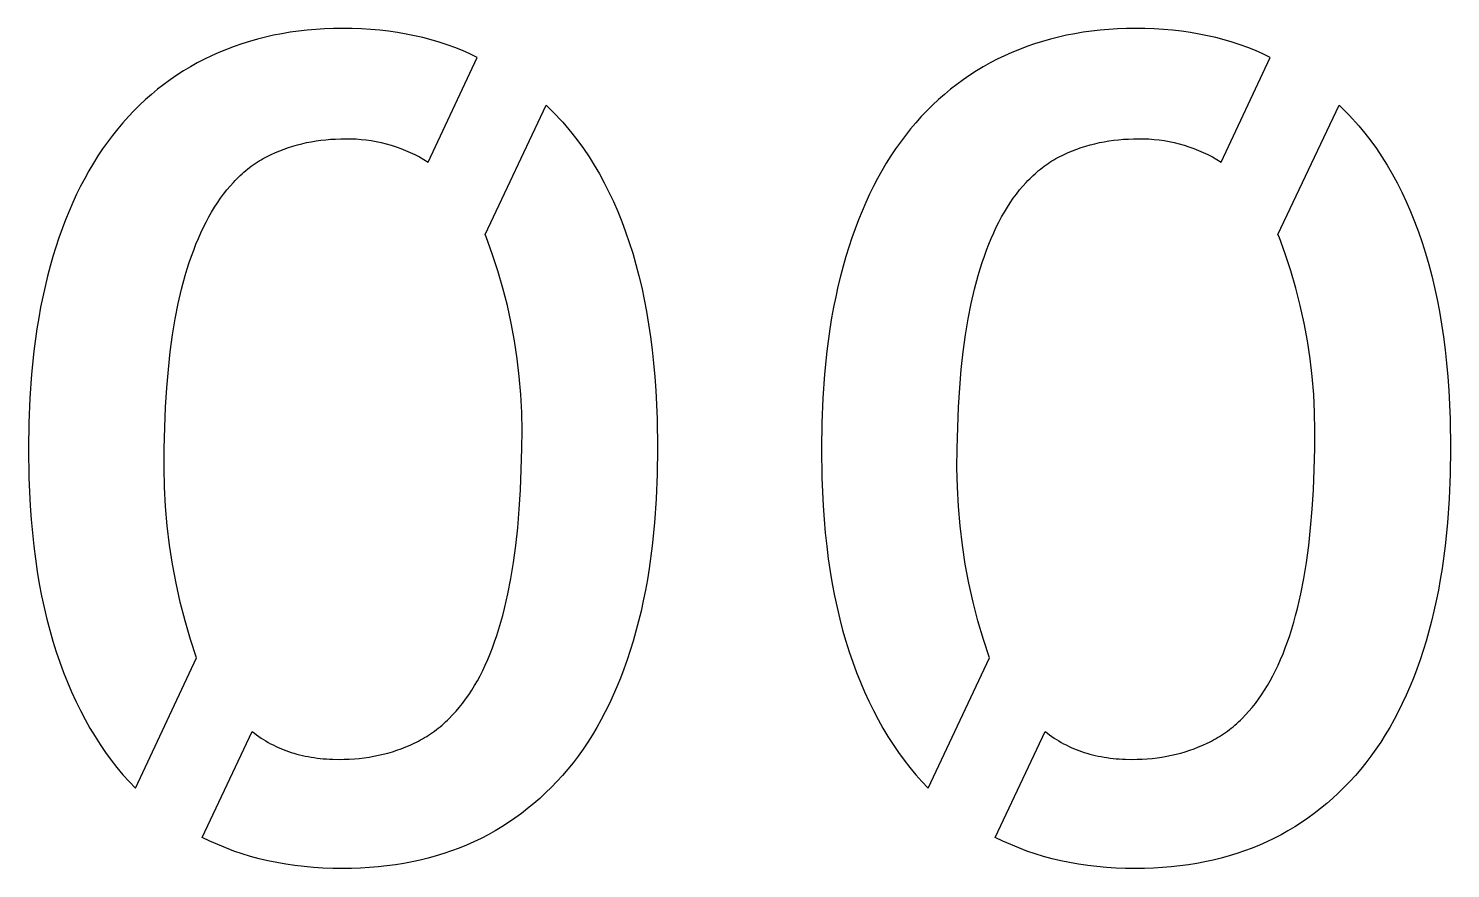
# Model space of a CAD drawing. Header units: millimetres. Extents: x 9.6 to 80, y 10 to 75.
# Drawn here: x 18.43 to 27, y 9.97 to 15.03 of the extents above; entities that cross this region are included whole.
import ezdxf

# ---------------------------------------------------------------- set-up
doc = ezdxf.new("R2010")
doc.units = ezdxf.units.MM
doc.header["$MEASUREMENT"] = 0
doc.layers.add('Layer 05', color=6, linetype='Continuous', true_color=0xff00ff)

msp = doc.modelspace()

# ---------------------------------------------------------------- linework, layer by layer
at = {"layer": 'Layer 05'}
for p, q in [((20.0068, 15.0037), (19.9565, 14.9954)), ((20.0577, 15.0108), (20.0068, 15.0037)), ((20.1093, 15.0166), (20.0577, 15.0108)), ((20.1615, 15.0211), (20.1093, 15.0166)), ((20.2144, 15.0243), (20.1615, 15.0211)), ((20.2679, 15.0262), (20.2144, 15.0243)), ((20.3221, 15.0268), (20.2679, 15.0262)), ((20.3796, 15.0262), (20.3221, 15.0268)), ((20.4361, 15.0241), (20.3796, 15.0262)), ((20.4918, 15.0207), (20.4361, 15.0241)), ((20.5466, 15.0159), (20.4918, 15.0207)), ((20.6004, 15.0098), (20.5466, 15.0159)), ((20.6534, 15.0023), (20.6004, 15.0098)), ((20.7055, 14.9934), (20.6534, 15.0023)), ((24.7853, 15.0037), (24.735, 14.9954)), ((24.8362, 15.0108), (24.7853, 15.0037)), ((24.8878, 15.0166), (24.8362, 15.0108)), ((24.94, 15.0211), (24.8878, 15.0166)), ((24.9929, 15.0243), (24.94, 15.0211)), ((25.0465, 15.0262), (24.9929, 15.0243)), ((25.1007, 15.0268), (25.0465, 15.0262)), ((25.1581, 15.0262), (25.1007, 15.0268)), ((25.2147, 15.0241), (25.1581, 15.0262)), ((25.2703, 15.0207), (25.2147, 15.0241)), ((25.3251, 15.0159), (25.2703, 15.0207)), ((25.379, 15.0098), (25.3251, 15.0159)), ((25.4319, 15.0023), (25.379, 15.0098)), ((25.484, 14.9934), (25.4319, 15.0023)), ((19.6686, 14.9183), (19.623, 14.901)), ((19.715, 14.9344), (19.6686, 14.9183)), ((19.762, 14.9491), (19.715, 14.9344)), ((19.8096, 14.9626), (19.762, 14.9491)), ((19.8579, 14.9748), (19.8096, 14.9626)), ((19.9069, 14.9857), (19.8579, 14.9748)), ((19.9565, 14.9954), (19.9069, 14.9857)), ((20.7567, 14.9832), (20.7055, 14.9934)), ((20.807, 14.9716), (20.7567, 14.9832)), ((20.8564, 14.9587), (20.807, 14.9716)), ((20.905, 14.9444), (20.8564, 14.9587)), ((20.9526, 14.9287), (20.905, 14.9444)), ((20.9993, 14.9117), (20.9526, 14.9287)), ((24.4472, 14.9183), (24.4015, 14.901)), ((24.4935, 14.9344), (24.4472, 14.9183)), ((24.5405, 14.9491), (24.4935, 14.9344)), ((24.5881, 14.9626), (24.5405, 14.9491)), ((24.6364, 14.9748), (24.5881, 14.9626)), ((24.6854, 14.9857), (24.6364, 14.9748)), ((24.735, 14.9954), (24.6854, 14.9857)), ((25.5352, 14.9832), (25.484, 14.9934)), ((25.5855, 14.9716), (25.5352, 14.9832)), ((25.635, 14.9587), (25.5855, 14.9716)), ((25.6835, 14.9444), (25.635, 14.9587)), ((25.7311, 14.9287), (25.6835, 14.9444)), ((25.7779, 14.9117), (25.7311, 14.9287)), ((19.4899, 14.8413), (19.4471, 14.8189)), ((19.5336, 14.8624), (19.4899, 14.8413)), ((19.5779, 14.8823), (19.5336, 14.8624)), ((19.623, 14.901), (19.5779, 14.8823)), ((20.8389, 14.2215), (21.1342, 14.8523)), ((21.0452, 14.8932), (20.9993, 14.9117)), ((21.0902, 14.8735), (21.0452, 14.8932)), ((21.1342, 14.8523), (21.0902, 14.8735)), ((24.2685, 14.8413), (24.2257, 14.8189)), ((24.3121, 14.8624), (24.2685, 14.8413)), ((24.3565, 14.8823), (24.3121, 14.8624)), ((24.4015, 14.901), (24.3565, 14.8823)), ((25.6174, 14.2215), (25.9128, 14.8523)), ((25.8237, 14.8932), (25.7779, 14.9117)), ((25.8687, 14.8735), (25.8237, 14.8932)), ((25.9128, 14.8523), (25.8687, 14.8735)), ((19.3238, 14.7449), (19.2844, 14.7179)), ((19.3641, 14.7708), (19.3238, 14.7449)), ((19.4052, 14.7954), (19.3641, 14.7708)), ((19.4471, 14.8189), (19.4052, 14.7954)), ((24.1023, 14.7449), (24.0629, 14.7179)), ((24.1426, 14.7708), (24.1023, 14.7449)), ((24.1837, 14.7954), (24.1426, 14.7708)), ((24.2257, 14.8189), (24.1837, 14.7954)), ((19.2081, 14.6602), (19.1711, 14.6297)), ((19.2458, 14.6896), (19.2081, 14.6602)), ((19.2844, 14.7179), (19.2458, 14.6896)), ((23.9866, 14.6602), (23.9497, 14.6297)), ((24.0243, 14.6896), (23.9866, 14.6602)), ((24.0629, 14.7179), (24.0243, 14.6896)), ((19.1351, 14.5979), (19.0998, 14.565)), ((19.1711, 14.6297), (19.1351, 14.5979)), ((23.9136, 14.5979), (23.8784, 14.565)), ((23.9497, 14.6297), (23.9136, 14.5979)), ((19.0319, 14.4955), (18.9992, 14.4591)), ((19.0654, 14.5308), (19.0319, 14.4955)), ((19.0998, 14.565), (19.0654, 14.5308)), ((21.1812, 13.7852), (21.5503, 14.5638)), ((21.5503, 14.5638), (21.5707, 14.5443)), ((21.5707, 14.5443), (21.5908, 14.5244)), ((21.5908, 14.5244), (21.6106, 14.504)), ((21.6106, 14.504), (21.6301, 14.4833)), ((23.8104, 14.4955), (23.7777, 14.4591)), ((23.844, 14.5308), (23.8104, 14.4955)), ((23.8784, 14.565), (23.844, 14.5308)), ((25.9597, 13.7852), (26.3289, 14.5638)), ((26.3289, 14.5638), (26.3493, 14.5443)), ((26.3493, 14.5443), (26.3694, 14.5244)), ((26.3694, 14.5244), (26.3891, 14.504)), ((26.3891, 14.504), (26.4086, 14.4833)), ((18.9673, 14.4214), (18.9362, 14.3826)), ((18.9992, 14.4591), (18.9673, 14.4214)), ((21.6301, 14.4833), (21.6493, 14.4622)), ((21.6493, 14.4622), (21.6681, 14.4407)), ((21.6681, 14.4407), (21.7049, 14.3964)), ((23.7458, 14.4214), (23.7148, 14.3826)), ((23.7777, 14.4591), (23.7458, 14.4214)), ((26.4086, 14.4833), (26.4278, 14.4622)), ((26.4278, 14.4622), (26.4466, 14.4407)), ((26.4466, 14.4407), (26.4834, 14.3964)), ((18.9061, 14.3425), (18.8768, 14.3012)), ((18.9362, 14.3826), (18.9061, 14.3425)), ((19.9962, 14.3096), (20.023, 14.318)), ((20.023, 14.318), (20.0502, 14.3257)), ((20.0502, 14.3257), (20.0778, 14.3327)), ((20.0778, 14.3327), (20.1057, 14.3389)), ((20.1057, 14.3389), (20.134, 14.3444)), ((20.134, 14.3444), (20.1626, 14.3492)), ((20.1626, 14.3492), (20.1917, 14.3532)), ((20.1917, 14.3532), (20.2211, 14.3565)), ((20.2211, 14.3565), (20.2508, 14.3591)), ((20.2508, 14.3591), (20.2809, 14.3609)), ((20.2809, 14.3609), (20.3114, 14.362)), ((20.3114, 14.362), (20.3423, 14.3624)), ((20.3423, 14.3624), (20.3731, 14.3623)), ((20.3731, 14.3623), (20.4038, 14.3611)), ((20.4038, 14.3611), (20.4346, 14.3589)), ((20.4346, 14.3589), (20.4652, 14.3556)), ((20.4652, 14.3556), (20.4957, 14.3513)), ((20.4957, 14.3513), (20.526, 14.3459)), ((20.526, 14.3459), (20.5561, 14.3396)), ((20.5561, 14.3396), (20.586, 14.3322)), ((20.586, 14.3322), (20.6156, 14.3238)), ((20.6156, 14.3238), (20.645, 14.3143)), ((20.645, 14.3143), (20.6739, 14.3039)), ((21.7049, 14.3964), (21.7405, 14.3505)), ((21.7405, 14.3505), (21.7748, 14.303)), ((23.6846, 14.3425), (23.6553, 14.3012)), ((23.7148, 14.3826), (23.6846, 14.3425)), ((24.7747, 14.3096), (24.8016, 14.318)), ((24.8016, 14.318), (24.8288, 14.3257)), ((24.8288, 14.3257), (24.8563, 14.3327)), ((24.8563, 14.3327), (24.8842, 14.3389)), ((24.8842, 14.3389), (24.9125, 14.3444)), ((24.9125, 14.3444), (24.9412, 14.3492)), ((24.9412, 14.3492), (24.9702, 14.3532)), ((24.9702, 14.3532), (24.9996, 14.3565)), ((24.9996, 14.3565), (25.0293, 14.3591)), ((25.0293, 14.3591), (25.0595, 14.3609)), ((25.0595, 14.3609), (25.0899, 14.362)), ((25.0899, 14.362), (25.1208, 14.3624)), ((25.1208, 14.3624), (25.1516, 14.3623)), ((25.1516, 14.3623), (25.1824, 14.3611)), ((25.1824, 14.3611), (25.2131, 14.3589)), ((25.2131, 14.3589), (25.2437, 14.3556)), ((25.2437, 14.3556), (25.2742, 14.3513)), ((25.2742, 14.3513), (25.3045, 14.3459)), ((25.3045, 14.3459), (25.3346, 14.3396)), ((25.3346, 14.3396), (25.3645, 14.3322)), ((25.3645, 14.3322), (25.3942, 14.3238)), ((25.3942, 14.3238), (25.4235, 14.3143)), ((25.4235, 14.3143), (25.4525, 14.3039)), ((26.4834, 14.3964), (26.519, 14.3505)), ((26.519, 14.3505), (26.5533, 14.303)), ((18.8484, 14.2587), (18.8209, 14.215)), ((18.8768, 14.3012), (18.8484, 14.2587)), ((19.8074, 14.2211), (19.8192, 14.2286)), ((19.8192, 14.2286), (19.8312, 14.2359)), ((19.8312, 14.2359), (19.8432, 14.2429)), ((19.8432, 14.2429), (19.8554, 14.2497)), ((19.8554, 14.2497), (19.8677, 14.2562)), ((19.8677, 14.2562), (19.8801, 14.2625)), ((19.8801, 14.2625), (19.8926, 14.2685)), ((19.8926, 14.2685), (19.918, 14.2798)), ((19.918, 14.2798), (19.9437, 14.2905)), ((19.9437, 14.2905), (19.9698, 14.3004)), ((19.9698, 14.3004), (19.9962, 14.3096)), ((20.6739, 14.3039), (20.7026, 14.2926)), ((20.7026, 14.2926), (20.7308, 14.2802)), ((20.7308, 14.2802), (20.7585, 14.2669)), ((20.7585, 14.2669), (20.7858, 14.2527)), ((20.7858, 14.2527), (20.8127, 14.2375)), ((20.8127, 14.2375), (20.8389, 14.2215)), ((21.7748, 14.303), (21.8079, 14.2538)), ((21.8079, 14.2538), (21.8398, 14.203)), ((23.6269, 14.2587), (23.5994, 14.215)), ((23.6553, 14.3012), (23.6269, 14.2587)), ((24.5859, 14.2211), (24.5978, 14.2286)), ((24.5978, 14.2286), (24.6097, 14.2359)), ((24.6097, 14.2359), (24.6217, 14.2429)), ((24.6217, 14.2429), (24.6339, 14.2497)), ((24.6339, 14.2497), (24.6462, 14.2562)), ((24.6462, 14.2562), (24.6586, 14.2625)), ((24.6586, 14.2625), (24.6711, 14.2685)), ((24.6711, 14.2685), (24.6965, 14.2798)), ((24.6965, 14.2798), (24.7222, 14.2905)), ((24.7222, 14.2905), (24.7483, 14.3004)), ((24.7483, 14.3004), (24.7747, 14.3096)), ((25.4525, 14.3039), (25.4811, 14.2926)), ((25.4811, 14.2926), (25.5093, 14.2802)), ((25.5093, 14.2802), (25.5371, 14.2669)), ((25.5371, 14.2669), (25.5644, 14.2527)), ((25.5644, 14.2527), (25.5912, 14.2375)), ((25.5912, 14.2375), (25.6174, 14.2215)), ((26.5533, 14.303), (26.5864, 14.2538)), ((26.5864, 14.2538), (26.6183, 14.203)), ((18.7943, 14.17), (18.7686, 14.1238)), ((18.8209, 14.215), (18.7943, 14.17)), ((19.6957, 14.1317), (19.7064, 14.1418)), ((19.7064, 14.1418), (19.7171, 14.1516)), ((19.7171, 14.1516), (19.728, 14.1612)), ((19.728, 14.1612), (19.739, 14.1705)), ((19.739, 14.1705), (19.7501, 14.1796)), ((19.7501, 14.1796), (19.7613, 14.1884)), ((19.7613, 14.1884), (19.7727, 14.197)), ((19.7727, 14.197), (19.7841, 14.2053)), ((19.7841, 14.2053), (19.7957, 14.2133)), ((19.7957, 14.2133), (19.8074, 14.2211)), ((21.8398, 14.203), (21.8704, 14.1506)), ((21.8704, 14.1506), (21.8998, 14.0966)), ((23.5728, 14.17), (23.5471, 14.1238)), ((23.5994, 14.215), (23.5728, 14.17)), ((24.4743, 14.1317), (24.4849, 14.1418)), ((24.4849, 14.1418), (24.4957, 14.1516)), ((24.4957, 14.1516), (24.5065, 14.1612)), ((24.5065, 14.1612), (24.5175, 14.1705)), ((24.5175, 14.1705), (24.5286, 14.1796)), ((24.5286, 14.1796), (24.5399, 14.1884)), ((24.5399, 14.1884), (24.5512, 14.197)), ((24.5512, 14.197), (24.5627, 14.2053)), ((24.5627, 14.2053), (24.5742, 14.2133)), ((24.5742, 14.2133), (24.5859, 14.2211)), ((26.6183, 14.203), (26.6489, 14.1506)), ((26.6489, 14.1506), (26.6783, 14.0966)), ((18.7437, 14.0764), (18.7198, 14.0277)), ((18.7686, 14.1238), (18.7437, 14.0764)), ((19.6246, 14.0539), (19.6443, 14.0774)), ((19.6443, 14.0774), (19.6645, 14.0999)), ((19.6645, 14.0999), (19.6748, 14.1107)), ((19.6748, 14.1107), (19.6852, 14.1213)), ((19.6852, 14.1213), (19.6957, 14.1317)), ((21.8998, 14.0966), (21.928, 14.0409)), ((23.5223, 14.0764), (23.4983, 14.0277)), ((23.5471, 14.1238), (23.5223, 14.0764)), ((24.4031, 14.0539), (24.4228, 14.0774)), ((24.4228, 14.0774), (24.4431, 14.0999)), ((24.4431, 14.0999), (24.4533, 14.1107)), ((24.4533, 14.1107), (24.4637, 14.1213)), ((24.4637, 14.1213), (24.4743, 14.1317)), ((26.6783, 14.0966), (26.7065, 14.0409)), ((18.6968, 13.9778), (18.6746, 13.9266)), ((18.7198, 14.0277), (18.6968, 13.9778)), ((19.5503, 13.9497), (19.5682, 13.9773)), ((19.5682, 13.9773), (19.5865, 14.0038)), ((19.5865, 14.0038), (19.6053, 14.0294)), ((19.6053, 14.0294), (19.6246, 14.0539)), ((21.928, 14.0409), (21.9549, 13.9836)), ((21.9549, 13.9836), (21.9806, 13.9247)), ((23.4753, 13.9778), (23.4531, 13.9266)), ((23.4983, 14.0277), (23.4753, 13.9778)), ((24.3289, 13.9497), (24.3467, 13.9773)), ((24.3467, 13.9773), (24.365, 14.0038)), ((24.365, 14.0038), (24.3838, 14.0294)), ((24.3838, 14.0294), (24.4031, 14.0539)), ((26.7065, 14.0409), (26.7334, 13.9836)), ((26.7334, 13.9836), (26.7591, 13.9247)), ((18.6746, 13.9266), (18.6533, 13.8743)), ((19.4997, 13.8608), (19.5161, 13.8914)), ((19.5161, 13.8914), (19.533, 13.921)), ((19.533, 13.921), (19.5503, 13.9497)), ((21.9806, 13.9247), (22.0051, 13.8642)), ((23.4531, 13.9266), (23.4319, 13.8743)), ((24.2782, 13.8608), (24.2946, 13.8914)), ((24.2946, 13.8914), (24.3115, 13.921)), ((24.3115, 13.921), (24.3289, 13.9497)), ((26.7591, 13.9247), (26.7836, 13.8642)), ((18.633, 13.8207), (18.6135, 13.7658)), ((18.6533, 13.8743), (18.633, 13.8207)), ((19.4685, 13.7964), (19.4839, 13.8291)), ((19.4839, 13.8291), (19.4997, 13.8608)), ((22.0051, 13.8642), (22.0283, 13.802)), ((22.0283, 13.802), (22.0503, 13.7383)), ((23.4115, 13.8207), (23.392, 13.7658)), ((23.4319, 13.8743), (23.4115, 13.8207)), ((24.247, 13.7964), (24.2624, 13.8291)), ((24.2624, 13.8291), (24.2782, 13.8608)), ((26.7836, 13.8642), (26.8069, 13.802)), ((26.8069, 13.802), (26.8289, 13.7383)), ((18.6135, 13.7658), (18.5949, 13.7098)), ((19.4253, 13.6921), (19.4392, 13.7279)), ((19.4392, 13.7279), (19.4536, 13.7626)), ((19.4536, 13.7626), (19.4685, 13.7964)), ((21.1879, 13.7718), (21.1812, 13.7852)), ((21.225, 13.6699), (21.1879, 13.7718)), ((22.0503, 13.7383), (22.0711, 13.6728)), ((23.392, 13.7658), (23.3734, 13.7098)), ((24.2039, 13.6921), (24.2177, 13.7279)), ((24.2177, 13.7279), (24.2321, 13.7626)), ((24.2321, 13.7626), (24.247, 13.7964)), ((25.9664, 13.7718), (25.9597, 13.7852)), ((26.0035, 13.6699), (25.9664, 13.7718)), ((26.8289, 13.7383), (26.8496, 13.6728)), ((18.5772, 13.6525), (18.5604, 13.594)), ((18.5949, 13.7098), (18.5772, 13.6525)), ((19.3991, 13.6175), (19.412, 13.6553)), ((19.412, 13.6553), (19.4253, 13.6921)), ((21.2586, 13.5668), (21.225, 13.6699)), ((22.0711, 13.6728), (22.0904, 13.6058)), ((23.3557, 13.6525), (23.3389, 13.594)), ((23.3734, 13.7098), (23.3557, 13.6525)), ((24.1776, 13.6175), (24.1905, 13.6553)), ((24.1905, 13.6553), (24.2039, 13.6921)), ((26.0372, 13.5668), (26.0035, 13.6699)), ((26.8496, 13.6728), (26.869, 13.6058)), ((18.5604, 13.594), (18.5446, 13.5342)), ((19.3748, 13.5388), (19.3867, 13.5787)), ((19.3867, 13.5787), (19.3991, 13.6175)), ((21.2889, 13.4626), (21.2586, 13.5668)), ((22.0904, 13.6058), (22.1085, 13.5371)), ((23.3389, 13.594), (23.3231, 13.5342)), ((24.1533, 13.5388), (24.1652, 13.5787)), ((24.1652, 13.5787), (24.1776, 13.6175)), ((26.0674, 13.4626), (26.0372, 13.5668)), ((26.869, 13.6058), (26.887, 13.5371)), ((18.5297, 13.4733), (18.5159, 13.4112)), ((18.5446, 13.5342), (18.5297, 13.4733)), ((19.3322, 13.3691), (19.3525, 13.456)), ((19.3525, 13.456), (19.3748, 13.5388)), ((21.3157, 13.3575), (21.2889, 13.4626)), ((22.1085, 13.5371), (22.1252, 13.4669)), ((22.1252, 13.4669), (22.1406, 13.395)), ((23.3083, 13.4733), (23.2944, 13.4112)), ((23.3231, 13.5342), (23.3083, 13.4733)), ((24.1107, 13.3691), (24.131, 13.456)), ((24.131, 13.456), (24.1533, 13.5388)), ((26.0942, 13.3575), (26.0674, 13.4626)), ((26.887, 13.5371), (26.9037, 13.4669)), ((26.9037, 13.4669), (26.9191, 13.395)), ((18.5159, 13.4112), (18.5031, 13.3479)), ((22.1406, 13.395), (22.1546, 13.3214)), ((23.2944, 13.4112), (23.2817, 13.3479)), ((26.9191, 13.395), (26.9331, 13.3214)), ((18.5031, 13.3479), (18.4914, 13.2835)), ((19.314, 13.2777), (19.3322, 13.3691)), ((21.339, 13.2516), (21.3157, 13.3575)), ((22.1546, 13.3214), (22.1673, 13.2463)), ((23.2817, 13.3479), (23.2699, 13.2835)), ((24.0925, 13.2777), (24.1107, 13.3691)), ((26.1175, 13.2516), (26.0942, 13.3575)), ((26.9331, 13.3214), (26.9459, 13.2463)), ((18.4807, 13.2179), (18.4622, 13.0831)), ((18.4914, 13.2835), (18.4807, 13.2179)), ((19.298, 13.1812), (19.314, 13.2777)), ((21.3587, 13.1449), (21.339, 13.2516)), ((22.1673, 13.2463), (22.1787, 13.1695)), ((23.2592, 13.2179), (23.2408, 13.0831)), ((23.2699, 13.2835), (23.2592, 13.2179)), ((24.0766, 13.1812), (24.0925, 13.2777)), ((26.1373, 13.1449), (26.1175, 13.2516)), ((26.9459, 13.2463), (26.9572, 13.1695)), ((19.2842, 13.0797), (19.298, 13.1812)), ((21.375, 13.0377), (21.3587, 13.1449)), ((22.1787, 13.1695), (22.1887, 13.0911)), ((24.0628, 13.0797), (24.0766, 13.1812)), ((26.1535, 13.0377), (26.1373, 13.1449)), ((26.9572, 13.1695), (26.9672, 13.0911)), ((18.4622, 13.0831), (18.4479, 12.9435)), ((19.2727, 12.9732), (19.2842, 13.0797)), ((21.3877, 12.9299), (21.375, 13.0377)), ((22.1887, 13.0911), (22.1974, 13.011)), ((23.2408, 13.0831), (23.2265, 12.9435)), ((24.0512, 12.9732), (24.0628, 13.0797)), ((26.1662, 12.9299), (26.1535, 13.0377)), ((26.9672, 13.0911), (26.9759, 13.011)), ((18.4479, 12.9435), (18.4377, 12.7993)), ((19.2633, 12.8616), (19.2727, 12.9732)), ((22.1974, 13.011), (22.2048, 12.9293)), ((23.2265, 12.9435), (23.2162, 12.7993)), ((24.0418, 12.8616), (24.0512, 12.9732)), ((26.9759, 13.011), (26.9833, 12.9293)), ((19.2561, 12.745), (19.2633, 12.8616)), ((21.3968, 12.8219), (21.3877, 12.9299)), ((22.2048, 12.9293), (22.2108, 12.8461)), ((24.0346, 12.745), (24.0418, 12.8616)), ((26.1753, 12.8219), (26.1662, 12.9299)), ((26.9833, 12.9293), (26.9893, 12.8461)), ((18.4377, 12.7993), (18.4316, 12.6503)), ((21.4023, 12.7135), (21.3968, 12.8219)), ((22.2108, 12.8461), (22.2188, 12.6746)), ((23.2162, 12.7993), (23.2101, 12.6503)), ((26.1809, 12.7135), (26.1753, 12.8219)), ((26.9893, 12.8461), (26.9973, 12.6746)), ((19.2511, 12.6233), (19.2561, 12.745)), ((21.4043, 12.6051), (21.4023, 12.7135)), ((24.0296, 12.6233), (24.0346, 12.745)), ((26.1828, 12.6051), (26.1809, 12.7135)), ((18.4316, 12.6503), (18.4295, 12.4966)), ((19.2483, 12.4966), (19.2511, 12.6233)), ((21.4027, 12.4966), (21.4043, 12.6051)), ((22.2188, 12.6746), (22.2215, 12.4966)), ((23.2101, 12.6503), (23.2081, 12.4966)), ((24.0268, 12.4966), (24.0296, 12.6233)), ((26.1812, 12.4966), (26.1828, 12.6051)), ((26.9973, 12.6746), (27, 12.4966)), ((18.4295, 12.4966), (18.4322, 12.3204)), ((19.2468, 12.38), (19.2483, 12.4966)), ((21.3999, 12.3699), (21.4027, 12.4966)), ((22.2215, 12.4966), (22.2194, 12.3429)), ((23.2081, 12.4966), (23.2107, 12.3204)), ((24.0253, 12.38), (24.0268, 12.4966)), ((26.1784, 12.3699), (26.1812, 12.4966)), ((27, 12.4966), (26.998, 12.3429)), ((19.2491, 12.2633), (19.2468, 12.38)), ((21.3949, 12.2481), (21.3999, 12.3699)), ((22.2194, 12.3429), (22.2133, 12.1938)), ((24.0277, 12.2633), (24.0253, 12.38)), ((26.1734, 12.2481), (26.1784, 12.3699)), ((26.998, 12.3429), (26.9918, 12.1938)), ((18.4322, 12.3204), (18.44, 12.1508)), ((19.2554, 12.1467), (19.2491, 12.2633)), ((23.2107, 12.3204), (23.2185, 12.1508)), ((24.0339, 12.1467), (24.0277, 12.2633)), ((21.3877, 12.1312), (21.3949, 12.2481)), ((22.2133, 12.1938), (22.2031, 12.0493)), ((26.1663, 12.1312), (26.1734, 12.2481)), ((26.9918, 12.1938), (26.9816, 12.0493)), ((18.44, 12.1508), (18.4459, 12.0685)), ((19.2655, 12.0305), (19.2554, 12.1467)), ((21.3784, 12.0193), (21.3877, 12.1312)), ((23.2185, 12.1508), (23.2244, 12.0685)), ((24.044, 12.0305), (24.0339, 12.1467)), ((26.1569, 12.0193), (26.1663, 12.1312)), ((18.4459, 12.0685), (18.4531, 11.9878)), ((19.2794, 11.9146), (19.2655, 12.0305)), ((21.3668, 11.9123), (21.3784, 12.0193)), ((22.2031, 12.0493), (22.1888, 11.9094)), ((23.2244, 12.0685), (23.2316, 11.9878)), ((24.0579, 11.9146), (24.044, 12.0305)), ((26.1453, 11.9123), (26.1569, 12.0193)), ((26.9816, 12.0493), (26.9673, 11.9094)), ((18.4531, 11.9878), (18.4616, 11.9088)), ((19.2972, 11.7993), (19.2794, 11.9146)), ((23.2316, 11.9878), (23.2402, 11.9088)), ((24.0757, 11.7993), (24.0579, 11.9146)), ((18.4616, 11.9088), (18.4715, 11.8314)), ((18.4715, 11.8314), (18.4826, 11.7556)), ((21.353, 11.8102), (21.3668, 11.9123)), ((22.1888, 11.9094), (22.1704, 11.7741)), ((23.2402, 11.9088), (23.25, 11.8314)), ((23.25, 11.8314), (23.2611, 11.7556)), ((26.1315, 11.8102), (26.1453, 11.9123)), ((26.9673, 11.9094), (26.9489, 11.7741)), ((18.4826, 11.7556), (18.4951, 11.6816)), ((19.3188, 11.6846), (19.2972, 11.7993)), ((21.337, 11.713), (21.353, 11.8102)), ((22.1704, 11.7741), (22.1596, 11.7082)), ((23.2611, 11.7556), (23.2736, 11.6816)), ((24.0973, 11.6846), (24.0757, 11.7993)), ((26.1155, 11.713), (26.1315, 11.8102)), ((26.9489, 11.7741), (26.9381, 11.7082)), ((18.4951, 11.6816), (18.5088, 11.6092)), ((19.3442, 11.5707), (19.3188, 11.6846)), ((21.3188, 11.6208), (21.337, 11.713)), ((22.1596, 11.7082), (22.1479, 11.6435)), ((23.2736, 11.6816), (23.2874, 11.6092)), ((24.1227, 11.5707), (24.0973, 11.6846)), ((26.0973, 11.6208), (26.1155, 11.713)), ((26.9381, 11.7082), (26.9264, 11.6435)), ((18.5088, 11.6092), (18.5239, 11.5384)), ((19.3734, 11.4577), (19.3442, 11.5707)), ((21.2985, 11.5332), (21.3188, 11.6208)), ((22.1351, 11.5799), (22.1213, 11.5174)), ((22.1479, 11.6435), (22.1351, 11.5799)), ((23.2874, 11.6092), (23.3024, 11.5384)), ((24.1519, 11.4577), (24.1227, 11.5707)), ((26.077, 11.5332), (26.0973, 11.6208)), ((26.9136, 11.5799), (26.8998, 11.5174)), ((26.9264, 11.6435), (26.9136, 11.5799)), ((18.5239, 11.5384), (18.5403, 11.4693)), ((21.2762, 11.4499), (21.2876, 11.491)), ((21.2876, 11.491), (21.2985, 11.5332)), ((22.1213, 11.5174), (22.1065, 11.4561)), ((23.3024, 11.5384), (23.3188, 11.4693)), ((26.0547, 11.4499), (26.0661, 11.491)), ((26.0661, 11.491), (26.077, 11.5332)), ((26.8998, 11.5174), (26.885, 11.4561)), ((18.5403, 11.4693), (18.558, 11.4018)), ((18.558, 11.4018), (18.577, 11.336)), ((19.4063, 11.3457), (19.3734, 11.4577)), ((21.2519, 11.3709), (21.2643, 11.4098)), ((21.2643, 11.4098), (21.2762, 11.4499)), ((22.1065, 11.4561), (22.0906, 11.396)), ((23.3188, 11.4693), (23.3365, 11.4018)), ((23.3365, 11.4018), (23.3555, 11.336)), ((24.1849, 11.3457), (24.1519, 11.4577)), ((26.0305, 11.3709), (26.0429, 11.4098)), ((26.0429, 11.4098), (26.0547, 11.4499)), ((26.885, 11.4561), (26.8691, 11.396)), ((18.577, 11.336), (18.5973, 11.2718)), ((19.443, 11.2349), (19.4063, 11.3457)), ((21.2257, 11.2961), (21.2391, 11.333)), ((21.2391, 11.333), (21.2519, 11.3709)), ((22.0738, 11.337), (22.0561, 11.2794)), ((22.0906, 11.396), (22.0738, 11.337)), ((23.3555, 11.336), (23.3758, 11.2718)), ((24.2215, 11.2349), (24.1849, 11.3457)), ((26.0042, 11.2961), (26.0176, 11.333)), ((26.0176, 11.333), (26.0305, 11.3709)), ((26.8523, 11.337), (26.8346, 11.2794)), ((26.8691, 11.396), (26.8523, 11.337)), ((18.5973, 11.2718), (18.6188, 11.2092)), ((19.0738, 10.4497), (19.443, 11.2349)), ((21.1974, 11.2257), (21.2118, 11.2604)), ((21.2118, 11.2604), (21.2257, 11.2961)), ((22.0561, 11.2794), (22.0374, 11.2229)), ((23.3758, 11.2718), (23.3974, 11.2092)), ((23.8523, 10.4497), (24.2215, 11.2349)), ((25.9759, 11.2257), (25.9903, 11.2604)), ((25.9903, 11.2604), (26.0042, 11.2961)), ((26.8346, 11.2794), (26.8159, 11.2229)), ((18.6188, 11.2092), (18.6415, 11.1481)), ((18.6415, 11.1481), (18.6652, 11.0885)), ((21.1513, 11.1282), (21.1672, 11.1596)), ((21.1672, 11.1596), (21.1825, 11.1921)), ((21.1825, 11.1921), (21.1974, 11.2257)), ((22.0178, 11.1678), (21.9973, 11.1139)), ((22.0374, 11.2229), (22.0178, 11.1678)), ((23.3974, 11.2092), (23.42, 11.1481)), ((23.42, 11.1481), (23.4437, 11.0885)), ((25.9298, 11.1282), (25.9457, 11.1596)), ((25.9457, 11.1596), (25.9611, 11.1921)), ((25.9611, 11.1921), (25.9759, 11.2257)), ((26.7964, 11.1678), (26.7759, 11.1139)), ((26.8159, 11.2229), (26.7964, 11.1678)), ((18.6652, 11.0885), (18.69, 11.0304)), ((21.1007, 11.0403), (21.118, 11.0685)), ((21.118, 11.0685), (21.1349, 11.0978)), ((21.1349, 11.0978), (21.1513, 11.1282)), ((21.9759, 11.0612), (21.9536, 11.0099)), ((21.9973, 11.1139), (21.9759, 11.0612)), ((23.4437, 11.0885), (23.4685, 11.0304)), ((25.8792, 11.0403), (25.8966, 11.0685)), ((25.8966, 11.0685), (25.9134, 11.0978)), ((25.9134, 11.0978), (25.9298, 11.1282)), ((26.7545, 11.0612), (26.7321, 11.0099)), ((26.7759, 11.1139), (26.7545, 11.0612)), ((18.69, 11.0304), (18.7159, 10.9738)), ((18.7159, 10.9738), (18.743, 10.9187)), ((21.0456, 10.9616), (21.0644, 10.9868)), ((21.0644, 10.9868), (21.0828, 11.0131)), ((21.0828, 11.0131), (21.1007, 11.0403)), ((21.9536, 11.0099), (21.9304, 10.9597)), ((23.4685, 11.0304), (23.4945, 10.9738)), ((23.4945, 10.9738), (23.5215, 10.9187)), ((25.8241, 10.9616), (25.843, 10.9868)), ((25.843, 10.9868), (25.8613, 11.0131)), ((25.8613, 11.0131), (25.8792, 11.0403)), ((26.7321, 11.0099), (26.7089, 10.9597)), ((18.743, 10.9187), (18.7711, 10.8651)), ((20.9651, 10.8702), (20.986, 10.8916)), ((20.986, 10.8916), (21.0064, 10.914)), ((21.0064, 10.914), (21.0262, 10.9373)), ((21.0262, 10.9373), (21.0456, 10.9616)), ((21.9062, 10.9109), (21.8811, 10.8633)), ((21.9304, 10.9597), (21.9062, 10.9109)), ((23.5215, 10.9187), (23.5496, 10.8651)), ((25.7437, 10.8702), (25.7645, 10.8916)), ((25.7645, 10.8916), (25.7849, 10.914)), ((25.7849, 10.914), (25.8047, 10.9373)), ((25.8047, 10.9373), (25.8241, 10.9616)), ((26.6847, 10.9109), (26.6597, 10.8633)), ((26.7089, 10.9597), (26.6847, 10.9109)), ((18.7711, 10.8651), (18.8003, 10.8129)), ((18.8003, 10.8129), (18.8307, 10.7623)), ((20.8767, 10.7944), (20.8882, 10.8031)), ((20.8882, 10.8031), (20.8996, 10.8119)), ((20.8996, 10.8119), (20.9108, 10.821)), ((20.9108, 10.821), (20.9219, 10.8304)), ((20.9219, 10.8304), (20.9329, 10.84)), ((20.9329, 10.84), (20.9438, 10.8498)), ((20.9438, 10.8498), (20.9545, 10.8599)), ((20.9545, 10.8599), (20.9651, 10.8702)), ((21.8551, 10.8169), (21.8282, 10.7718)), ((21.8811, 10.8633), (21.8551, 10.8169)), ((23.5496, 10.8651), (23.5789, 10.8129)), ((23.5789, 10.8129), (23.6092, 10.7623)), ((25.6553, 10.7944), (25.6668, 10.8031)), ((25.6668, 10.8031), (25.6781, 10.8119)), ((25.6781, 10.8119), (25.6894, 10.821)), ((25.6894, 10.821), (25.7005, 10.8304)), ((25.7005, 10.8304), (25.7115, 10.84)), ((25.7115, 10.84), (25.7223, 10.8498)), ((25.7223, 10.8498), (25.7331, 10.8599)), ((25.7331, 10.8599), (25.7437, 10.8702)), ((26.6337, 10.8169), (26.6068, 10.7718)), ((26.6597, 10.8633), (26.6337, 10.8169)), ((18.8307, 10.7623), (18.8621, 10.7131)), ((18.8621, 10.7131), (18.8946, 10.6655)), ((19.4765, 10.1544), (19.7785, 10.7919)), ((19.7785, 10.7919), (19.7916, 10.7816)), ((19.7916, 10.7816), (19.8049, 10.7716)), ((19.8049, 10.7716), (19.8185, 10.762)), ((19.8185, 10.762), (19.8322, 10.7526)), ((19.8322, 10.7526), (19.8462, 10.7436)), ((19.8462, 10.7436), (19.8603, 10.7349)), ((19.8603, 10.7349), (19.8747, 10.7266)), ((19.8747, 10.7266), (19.8893, 10.7185)), ((19.8893, 10.7185), (19.904, 10.7108)), ((20.7293, 10.7097), (20.755, 10.7215)), ((20.755, 10.7215), (20.7678, 10.7277)), ((20.7678, 10.7277), (20.7804, 10.7341)), ((20.7804, 10.7341), (20.7929, 10.7408)), ((20.7929, 10.7408), (20.8052, 10.7477)), ((20.8052, 10.7477), (20.8174, 10.7549)), ((20.8174, 10.7549), (20.8296, 10.7623)), ((20.8296, 10.7623), (20.8415, 10.77)), ((20.8415, 10.77), (20.8534, 10.7779)), ((20.8534, 10.7779), (20.8651, 10.786)), ((20.8651, 10.786), (20.8767, 10.7944)), ((21.8004, 10.728), (21.7717, 10.6854)), ((21.8282, 10.7718), (21.8004, 10.728)), ((23.6092, 10.7623), (23.6406, 10.7131)), ((23.6406, 10.7131), (23.6732, 10.6655)), ((24.255, 10.1544), (24.557, 10.7919)), ((24.557, 10.7919), (24.5702, 10.7816)), ((24.5702, 10.7816), (24.5835, 10.7716)), ((24.5835, 10.7716), (24.597, 10.762)), ((24.597, 10.762), (24.6107, 10.7526)), ((24.6107, 10.7526), (24.6247, 10.7436)), ((24.6247, 10.7436), (24.6388, 10.7349)), ((24.6388, 10.7349), (24.6532, 10.7266)), ((24.6532, 10.7266), (24.6678, 10.7185)), ((24.6678, 10.7185), (24.6826, 10.7108)), ((25.5078, 10.7097), (25.5336, 10.7215)), ((25.5336, 10.7215), (25.5463, 10.7277)), ((25.5463, 10.7277), (25.5589, 10.7341)), ((25.5589, 10.7341), (25.5714, 10.7408)), ((25.5714, 10.7408), (25.5837, 10.7477)), ((25.5837, 10.7477), (25.596, 10.7549)), ((25.596, 10.7549), (25.6081, 10.7623)), ((25.6081, 10.7623), (25.6201, 10.77)), ((25.6201, 10.77), (25.6319, 10.7779)), ((25.6319, 10.7779), (25.6437, 10.786)), ((25.6437, 10.786), (25.6553, 10.7944)), ((26.5789, 10.728), (26.5502, 10.6854)), ((26.6068, 10.7718), (26.5789, 10.728)), ((18.8946, 10.6655), (18.9283, 10.6193)), ((19.904, 10.7108), (19.919, 10.7035)), ((19.919, 10.7035), (19.9342, 10.6964)), ((19.9342, 10.6964), (19.9497, 10.6897)), ((19.9497, 10.6897), (19.9653, 10.6833)), ((19.9653, 10.6833), (19.9811, 10.6772)), ((19.9811, 10.6772), (19.9972, 10.6715)), ((19.9972, 10.6715), (20.0134, 10.6661)), ((20.0134, 10.6661), (20.0299, 10.661)), ((20.0299, 10.661), (20.0466, 10.6563)), ((20.0466, 10.6563), (20.0634, 10.6519)), ((20.0634, 10.6519), (20.0805, 10.6478)), ((20.0805, 10.6478), (20.0978, 10.644)), ((20.0978, 10.644), (20.1154, 10.6405)), ((20.1154, 10.6405), (20.1331, 10.6374)), ((20.1331, 10.6374), (20.151, 10.6346)), ((20.151, 10.6346), (20.1691, 10.6322)), ((20.1691, 10.6322), (20.1875, 10.6301)), ((20.1875, 10.6301), (20.2061, 10.6283)), ((20.2061, 10.6283), (20.2248, 10.6268)), ((20.3634, 10.6257), (20.3936, 10.6276)), ((20.3936, 10.6276), (20.4234, 10.6302)), ((20.4234, 10.6302), (20.453, 10.6337)), ((20.453, 10.6337), (20.4821, 10.6378)), ((20.4821, 10.6378), (20.5109, 10.6428)), ((20.5109, 10.6428), (20.5394, 10.6485)), ((20.5394, 10.6485), (20.5676, 10.655)), ((20.5676, 10.655), (20.5954, 10.6622)), ((20.5954, 10.6622), (20.6228, 10.6702)), ((20.6228, 10.6702), (20.65, 10.6789)), ((20.65, 10.6789), (20.6767, 10.6884)), ((20.6767, 10.6884), (20.7032, 10.6987)), ((20.7032, 10.6987), (20.7293, 10.7097)), ((21.742, 10.6441), (21.7114, 10.604)), ((21.7717, 10.6854), (21.742, 10.6441)), ((23.6732, 10.6655), (23.7068, 10.6193)), ((24.6826, 10.7108), (24.6976, 10.7035)), ((24.6976, 10.7035), (24.7128, 10.6964)), ((24.7128, 10.6964), (24.7282, 10.6897)), ((24.7282, 10.6897), (24.7438, 10.6833)), ((24.7438, 10.6833), (24.7596, 10.6772)), ((24.7596, 10.6772), (24.7757, 10.6715)), ((24.7757, 10.6715), (24.7919, 10.6661)), ((24.7919, 10.6661), (24.8084, 10.661)), ((24.8084, 10.661), (24.8251, 10.6563)), ((24.8251, 10.6563), (24.842, 10.6519)), ((24.842, 10.6519), (24.8591, 10.6478)), ((24.8591, 10.6478), (24.8764, 10.644)), ((24.8764, 10.644), (24.8939, 10.6405)), ((24.8939, 10.6405), (24.9116, 10.6374)), ((24.9116, 10.6374), (24.9295, 10.6346)), ((24.9295, 10.6346), (24.9477, 10.6322)), ((24.9477, 10.6322), (24.966, 10.6301)), ((24.966, 10.6301), (24.9846, 10.6283)), ((24.9846, 10.6283), (25.0034, 10.6268)), ((25.1419, 10.6257), (25.1721, 10.6276)), ((25.1721, 10.6276), (25.202, 10.6302)), ((25.202, 10.6302), (25.2315, 10.6337)), ((25.2315, 10.6337), (25.2606, 10.6378)), ((25.2606, 10.6378), (25.2895, 10.6428)), ((25.2895, 10.6428), (25.318, 10.6485)), ((25.318, 10.6485), (25.3461, 10.655)), ((25.3461, 10.655), (25.3739, 10.6622)), ((25.3739, 10.6622), (25.4014, 10.6702)), ((25.4014, 10.6702), (25.4285, 10.6789)), ((25.4285, 10.6789), (25.4553, 10.6884)), ((25.4553, 10.6884), (25.4817, 10.6987)), ((25.4817, 10.6987), (25.5078, 10.7097)), ((26.5205, 10.6441), (26.4899, 10.604)), ((26.5502, 10.6854), (26.5205, 10.6441)), ((18.9283, 10.6193), (18.963, 10.5747)), ((18.963, 10.5747), (18.9988, 10.5315)), ((20.2248, 10.6268), (20.2438, 10.6256)), ((20.2438, 10.6256), (20.263, 10.6248)), ((20.263, 10.6248), (20.302, 10.6242)), ((20.302, 10.6242), (20.3329, 10.6245)), ((20.3329, 10.6245), (20.3634, 10.6257)), ((21.68, 10.5652), (21.6478, 10.5276)), ((21.7114, 10.604), (21.68, 10.5652)), ((23.7068, 10.6193), (23.7415, 10.5747)), ((23.7415, 10.5747), (23.7774, 10.5315)), ((25.0034, 10.6268), (25.0223, 10.6256)), ((25.0223, 10.6256), (25.0415, 10.6248)), ((25.0415, 10.6248), (25.0805, 10.6242)), ((25.0805, 10.6242), (25.1114, 10.6245)), ((25.1114, 10.6245), (25.1419, 10.6257)), ((26.4585, 10.5652), (26.4263, 10.5276)), ((26.4899, 10.604), (26.4585, 10.5652)), ((18.9988, 10.5315), (19.0358, 10.4898)), ((19.0358, 10.4898), (19.0738, 10.4497)), ((21.6147, 10.4912), (21.581, 10.456)), ((21.6478, 10.5276), (21.6147, 10.4912)), ((23.7774, 10.5315), (23.8143, 10.4898)), ((23.8143, 10.4898), (23.8523, 10.4497)), ((26.3933, 10.4912), (26.3595, 10.456)), ((26.4263, 10.5276), (26.3933, 10.4912)), ((21.511, 10.3892), (21.4749, 10.3576)), ((21.5464, 10.422), (21.511, 10.3892)), ((21.581, 10.456), (21.5464, 10.422)), ((26.2895, 10.3892), (26.2534, 10.3576)), ((26.3249, 10.422), (26.2895, 10.3892)), ((26.3595, 10.456), (26.3249, 10.422)), ((21.4002, 10.298), (21.3617, 10.27)), ((21.4379, 10.3272), (21.4002, 10.298)), ((21.4749, 10.3576), (21.4379, 10.3272)), ((26.1787, 10.298), (26.1402, 10.27)), ((26.2164, 10.3272), (26.1787, 10.298)), ((26.2534, 10.3576), (26.2164, 10.3272)), ((21.2823, 10.2177), (21.2414, 10.1933)), ((21.3224, 10.2433), (21.2823, 10.2177)), ((21.3617, 10.27), (21.3224, 10.2433)), ((26.0608, 10.2177), (26.02, 10.1933)), ((26.1009, 10.2433), (26.0608, 10.2177)), ((26.1402, 10.27), (26.1009, 10.2433)), ((19.5231, 10.1316), (19.4765, 10.1544)), ((19.5705, 10.1103), (19.5231, 10.1316)), ((21.1141, 10.1275), (21.0701, 10.108)), ((21.1573, 10.1483), (21.1141, 10.1275)), ((21.1998, 10.1702), (21.1573, 10.1483)), ((21.2414, 10.1933), (21.1998, 10.1702)), ((24.3016, 10.1316), (24.255, 10.1544)), ((24.349, 10.1103), (24.3016, 10.1316)), ((25.8926, 10.1275), (25.8486, 10.108)), ((25.9358, 10.1483), (25.8926, 10.1275)), ((25.9783, 10.1702), (25.9358, 10.1483)), ((26.02, 10.1933), (25.9783, 10.1702)), ((19.6187, 10.0905), (19.5705, 10.1103)), ((19.6678, 10.0721), (19.6187, 10.0905)), ((19.7177, 10.0553), (19.6678, 10.0721)), ((19.7685, 10.0398), (19.7177, 10.0553)), ((19.8201, 10.0259), (19.7685, 10.0398)), ((20.8391, 10.0294), (20.7907, 10.0174)), ((20.8868, 10.0426), (20.8391, 10.0294)), ((20.9337, 10.057), (20.8868, 10.0426)), ((20.9799, 10.0728), (20.9337, 10.057)), ((21.0254, 10.0898), (20.9799, 10.0728)), ((21.0701, 10.108), (21.0254, 10.0898)), ((24.3972, 10.0905), (24.349, 10.1103)), ((24.4463, 10.0721), (24.3972, 10.0905)), ((24.4962, 10.0553), (24.4463, 10.0721)), ((24.547, 10.0398), (24.4962, 10.0553)), ((24.5986, 10.0259), (24.547, 10.0398)), ((25.6177, 10.0294), (25.5693, 10.0174)), ((25.6653, 10.0426), (25.6177, 10.0294)), ((25.7122, 10.057), (25.6653, 10.0426)), ((25.7584, 10.0728), (25.7122, 10.057)), ((25.8039, 10.0898), (25.7584, 10.0728)), ((25.8486, 10.108), (25.8039, 10.0898)), ((19.8725, 10.0134), (19.8201, 10.0259)), ((19.9258, 10.0024), (19.8725, 10.0134)), ((19.9799, 9.9929), (19.9258, 10.0024)), ((20.0348, 9.9848), (19.9799, 9.9929)), ((20.0906, 9.9782), (20.0348, 9.9848)), ((20.1472, 9.973), (20.0906, 9.9782)), ((20.2047, 9.9694), (20.1472, 9.973)), ((20.263, 9.9672), (20.2047, 9.9694)), ((20.3221, 9.9664), (20.263, 9.9672)), ((20.3771, 9.9671), (20.3221, 9.9664)), ((20.4314, 9.969), (20.3771, 9.9671)), ((20.485, 9.9721), (20.4314, 9.969)), ((20.5378, 9.9765), (20.485, 9.9721)), ((20.5898, 9.9822), (20.5378, 9.9765)), ((20.6411, 9.9891), (20.5898, 9.9822)), ((20.6917, 9.9973), (20.6411, 9.9891)), ((20.7416, 10.0067), (20.6917, 9.9973)), ((20.7907, 10.0174), (20.7416, 10.0067)), ((24.651, 10.0134), (24.5986, 10.0259)), ((24.7043, 10.0024), (24.651, 10.0134)), ((24.7584, 9.9929), (24.7043, 10.0024)), ((24.8133, 9.9848), (24.7584, 9.9929)), ((24.8691, 9.9782), (24.8133, 9.9848)), ((24.9258, 9.973), (24.8691, 9.9782)), ((24.9832, 9.9694), (24.9258, 9.973)), ((25.0415, 9.9672), (24.9832, 9.9694)), ((25.1007, 9.9664), (25.0415, 9.9672)), ((25.1557, 9.9671), (25.1007, 9.9664)), ((25.2099, 9.969), (25.1557, 9.9671)), ((25.2635, 9.9721), (25.2099, 9.969)), ((25.3163, 9.9765), (25.2635, 9.9721)), ((25.3683, 9.9822), (25.3163, 9.9765)), ((25.4197, 9.9891), (25.3683, 9.9822)), ((25.4703, 9.9973), (25.4197, 9.9891)), ((25.5201, 10.0067), (25.4703, 9.9973)), ((25.5693, 10.0174), (25.5201, 10.0067))]:
    msp.add_line(p, q, dxfattribs=at)

doc.saveas('drawing.dxf')
